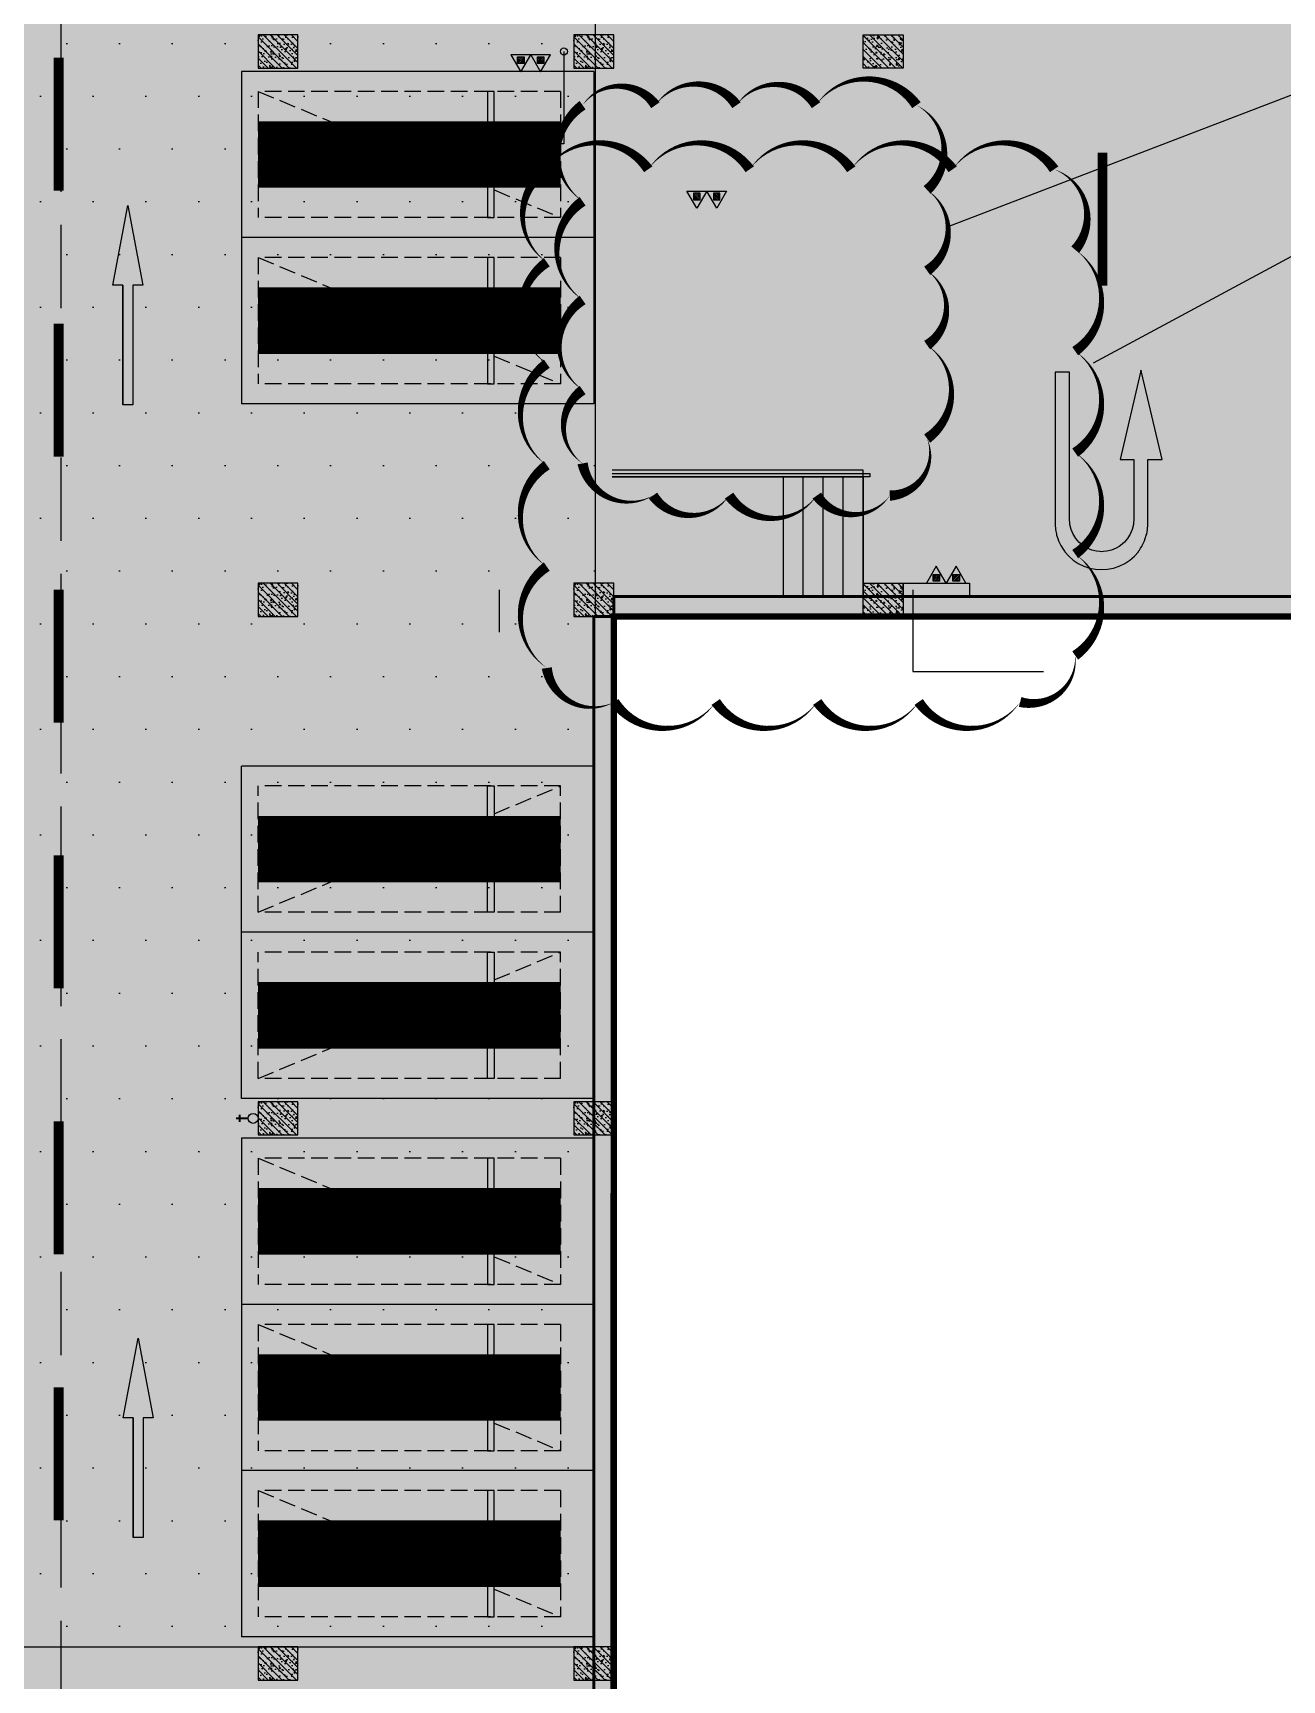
# Model space of a CAD drawing. Extents: x -1338203 to 1886333, y -530034 to 1031844.
# Drawn here: x 719821 to 738606, y 157439 to 182218 of the extents above; entities that cross this region are included whole.
import ezdxf

# ---------------------------------------------------------------- set-up
doc = ezdxf.new("R2010")
doc.units = 0
doc.header["$LTSCALE"] = 1000
doc.header["$MEASUREMENT"] = 0
doc.linetypes.add('$2$DASH', pattern=[0.35, 0.25, -0.1])
doc.linetypes.add('A-001-平面B2$0$__DASH', pattern=[0.35, 0.25, -0.1])
for name, color, linetype in [('$0$DIM_SYMB', 3, 'Continuous'), ('0P-EQUIP-CW', 7, 'Continuous'), ('0P-PIPE-RW', 122, 'Continuous'), ('A-001-平面参照B1$0$0A-ELEV-PATT', 8, 'Continuous'), ('A-001-平面参照B1$0$A-001-平面参照B1$0$0A-E-STRS-RAIL', 163, 'Continuous'), ('A-001-平面参照B1$0$AUDIT_D_220531184525-2', 40, 'Continuous'), ('A-FIRE', 7, 'Continuous'), ('p-a-regular', 5, 'Continuous'), ('S001地下一墙柱$0$0S-CW-HATCH', 251, 'Continuous'), ('S001地下一墙柱$0$0S-CW-HATCH-UP', 251, 'Continuous'), ('S001地下一墙柱$0$S001地下一墙柱$0$0S-CC-LINE', 52, 'Continuous'), ('S001地下一墙柱$0$S001地下一墙柱$0$0S-CW-HATCH', 251, 'Continuous'), ('S001地下一墙柱$0$S001地下一墙柱$0$0S-CW-HATCH-UP', 251, 'Continuous'), ('中心线', 42, 'Continuous'), ('地面指向箭头', 7, 'Continuous'), ('负一层消火栓$0$0P-ACC-FH', 7, 'Continuous'), ('负一层消火栓$0$0P-DIM-FH', 3, 'Continuous'), ('负一层消火栓$0$0P-EQUIP-FH', 7, 'Continuous'), ('负一层消火栓$0$0P-VPIPE-FH', 1, 'Continuous'), ('负一层集水坑及排水沟$0$0P-VALVE-SW', 5, 'Continuous')]:
    doc.layers.add(name, color=color, linetype=linetype)
doc.layers.add('AAD-A-PROOF', color=30, linetype='Continuous', plot=False)
doc.layers.add('负一层消火栓$0$AAD-A-MODIFY_20230609', color=201, linetype='Continuous', plot=False)
doc.layers.add('p-a-regular-narrow', color=7, linetype='Continuous', true_color=0x9600ff)
doc.layers.add('p-a-wall', color=7, linetype='Continuous', lineweight=50)
doc.layers.add('p-h-walkable', color=7, linetype='Continuous', lineweight=70, true_color=0xf0f0f0)
pattern_1 = [(315, (732758.34, 141128.28), (53.03301, 53.03301), []), (320, (732758.34, 141128.28), (-18.8256, -215.1781), [22.5, -247.5]), (265, (732758.34, 141128.28), (225.6576, 41.6254), [18, -198]), (10.4514, (732756.77, 141110.35), (206.8319, -173.5528), [19.122, -210.3426]), (316.1842, (732818.34, 141128.28), (-49.6557, -320.1723), [33.75, -371.25]), (6.6356, (732814.2, 141101.6), (292.2354, -280.3988), [28.683, -315.514]), (261.1842, (732818.34, 141128.28), (292.2356, -280.3986), [27, -297]), (291, (732803.34, 141098.28), (-120.7857, -179.0721), [22.5, -247.5]), (236, (732803.34, 141098.28), (217.545, -72.9946), [18, -198]), (341.4514, (732793.27, 141083.36), (96.7591, -252.0668), [19.122, -210.3426]), (307.5, (732758.34, 141128.28), (99.86816, -3.64796), [0, -195.6, 0, -201, 0, -198.75]), (277.5, (732758.34, 141128.28), (118.3235, -78.92086), [0, -114.6, 0, -191.1, 0, -75.75]), (237.5, (732758.34, 141195.18), (-6.76646, -160.14673), [0, -75, 0, -234, 0, -310.5]), (227.5, (732758.34, 141225.18), (30.0315, -174.95585), [0, -97.5, 0, -155.4, 0, -220.5])]
pattern_2 = [(315, (732758.33, 149378.5), (53.03301, 53.03301), []), (320, (732758.33, 149378.5), (-18.8256, -215.1781), [22.5, -247.5]), (265, (732758.33, 149378.5), (225.6576, 41.6254), [18, -198]), (10.4514, (732756.76, 149360.57), (206.8319, -173.5528), [19.122, -210.3426]), (316.1842, (732818.33, 149378.5), (-49.6557, -320.1723), [33.75, -371.25]), (6.6356, (732814.2, 149351.82), (292.2354, -280.3988), [28.683, -315.514]), (261.1842, (732818.33, 149378.5), (292.2356, -280.3986), [27, -297]), (291, (732803.33, 149348.5), (-120.7857, -179.0721), [22.5, -247.5]), (236, (732803.33, 149348.5), (217.545, -72.9946), [18, -198]), (341.4514, (732793.27, 149333.58), (96.7591, -252.0668), [19.122, -210.3426]), (307.5, (732758.33, 149378.5), (99.86816, -3.64796), [0, -195.6, 0, -201, 0, -198.75]), (277.5, (732758.33, 149378.5), (118.3235, -78.92086), [0, -114.6, 0, -191.1, 0, -75.75]), (237.5, (732758.33, 149445.4), (-6.76646, -160.14673), [0, -75, 0, -234, 0, -310.5]), (227.5, (732758.33, 149475.4), (30.0315, -174.95585), [0, -97.5, 0, -155.4, 0, -220.5])]

# ---------------------------------------------------------------- blocks, each defined once
blk = doc.blocks.new('A-001-平面参照B1')
at = {"layer": 'A-001-平面参照B1$0$0A-ELEV-PATT'}
h = blk.add_hatch(dxfattribs=at)
h.set_pattern_fill('DOTS', color=256, scale=500)
h.set_pattern_definition([(0, (-766365.4, -306889.1), (396.875, 793.75), [0, -793.75])])
h.paths.add_polyline_path([(-38109, -133450), (-38083, -133450), (-38084, -131350), (-38084, -131350), (-38084, -119510), (-38109, -119510), (-38109, -116600), (-50229, -116600), (-50229, -116750), (-54206, -116749), (-54360, -148950), (-38109, -148950)])
at = {"layer": 'A-001-平面参照B1$0$A-001-平面参照B1$0$0A-E-STRS-RAIL'}
blk.add_lwpolyline([(-37834, -131300), (-33959, -131300), (-33959, -131350), (-37834, -131350)], dxfattribs=at)
at = {"layer": 'A-001-平面参照B1$0$AUDIT_D_220531184525-2'}
blk.add_lwpolyline([(-38109, -133450), (-38083, -133450), (-38084, -131350), (-38084, -131350), (-38084, -119510), (-38109, -119510), (-38109, -116600), (-50229, -116600), (-50229, -116750), (-54206, -116749), (-54360, -148950), (-38109, -148950)], close=True, dxfattribs=at)
for points in [[(-34059, -131350), (-34059, -131250), (-37834, -131250)], [(-37834, -131350), (-34059, -131350), (-34059, -133150)], [(-35259, -133150), (-35259, -131350)], [(-34959, -133150), (-34959, -131350)], [(-34659, -133150), (-34659, -131350)], [(-34359, -133150), (-34359, -131350)], [(-34059, -133150), (-34059, -131350)]]:
    blk.add_lwpolyline(points, dxfattribs=at)
blk = doc.blocks.new('负一层集水坑及排水沟')
at = {"layer": '负一层集水坑及排水沟$0$0P-VALVE-SW'}
blk.add_line((-39534, -133050), (-39534, -133685), dxfattribs=at)
blk = doc.blocks.new('负一层消火栓$0$$TwtSys$00000546')
h = blk.add_hatch()
h.set_pattern_fill('ANSI31', color=256, scale=200, style=0)
h.set_pattern_definition([(45, (-38543.802, -6670.83), (-17.67767, 17.67767), [])])
h.paths.add_polyline_path([(-65, 174), (65, 174), (65, 44), (-65, 44)])
for points in [[(0, 344), (-198, 0), (198, 0)], [(-65, 174), (65, 174), (65, 44), (-65, 44)]]:
    blk.add_lwpolyline(points, close=True)
blk = doc.blocks.new('负一层消火栓')
at = {"layer": '负一层消火栓$0$0P-ACC-FH'}
blk.add_lwpolyline([(-32460, -132950), (-32460, -133150), (-33459, -133150), (-33459, -132950)], close=True, dxfattribs=at)
at = {"layer": '负一层消火栓$0$0P-DIM-FH'}
for p, q in [((-38559, -124950), (-38559, -126337, -800)), ((-38559, -126337, -800), (-40520, -126337, -800)), ((-33310, -133050), (-33310, -134280, 3000)), ((-33310, -134280, 3000), (-31345, -134280, 3000))]:
    blk.add_line(p, q, dxfattribs=at)
at = {"layer": '负一层消火栓$0$0P-VPIPE-FH', "linetype": 'Continuous'}
blk.add_circle((-38559, -124950, -800), 52.5, dxfattribs=at)
at = {"layer": '负一层消火栓$0$AAD-A-MODIFY_20230609', "color": 4}
blk.add_line((-30597, -129633), (108874, -54708), dxfattribs=at)
blk.add_lwpolyline([(-38817, -126722, 0, 153, -0.520567), (-37291, -126722, 0, 153, -0.520567), (-35765, -126722, 0, 153, -0.520567), (-34238, -126722, 0, 153, -0.520567), (-32712, -126722, 0, 153, -0.520567), (-31186, -126722, 0, 153, -0.520567), (-30870, -127933, 0, 153, -0.520567), (-30870, -129459, 0, 153, -0.520567), (-30870, -130985, 0, 153, -0.520567), (-30870, -132511, 0, 153, -0.520567), (-30870, -134037, 0, 153, -0.520567), (-31698, -134736, 0, 153, -0.520567), (-33224, -134736, 0, 153, -0.520567), (-34750, -134736, 0, 153, -0.520567), (-36276, -134736, 0, 153, -0.520567), (-37802, -134736, 0, 153, -0.520567), (-38817, -134225, 0, 153, -0.520567), (-38817, -132699, 0, 153, -0.520567), (-38817, -131173, 0, 153, -0.520567), (-38817, -129647, 0, 153, -0.520567), (-38817, -128120, 0, 153, -0.520567)], format="xyseb", close=True, dxfattribs=at)
at = {"layer": '负一层消火栓$0$0P-EQUIP-FH', "yscale": 0.75, "zscale": 0.75, "rotation": 180}
for p, xscale in [((-39207, -125000, 800), 0.75), ((-38910, -125000, 800), 0.75), ((-36560, -127050), -0.75), ((-36262, -127050), -0.75)]:
    blk.add_blockref('负一层消火栓$0$$TwtSys$00000546', p, dxfattribs=dict(at, xscale=xscale))
at = {"layer": '负一层消火栓$0$0P-EQUIP-FH', "xscale": 0.75, "yscale": 0.75, "zscale": 0.75}
for p in [(-32959, -132950, 800), (-32661, -132950, 800)]:
    blk.add_blockref('负一层消火栓$0$$TwtSys$00000546', p, dxfattribs=at)
blk = doc.blocks.new('剖面位置')
at = {"layer": '$0$DIM_SYMB', "linetype": '$2$DASH', "ltscale": 5}
blk.add_lwpolyline([(-23908, 5282), (-23908, -83810), (-46125, -83810), (-46125, -260656)], dxfattribs=at)
blk.add_lwpolyline([(-23908, 5282), (-23908, -83810), (-46125, -83810), (-46125, -260656)], dxfattribs=at)
blk = doc.blocks.new('$TwtSys$00000320')
at = {"const_width": 20}
for points in [[(0, 0), (0, -121)], [(-37, -83), (37, -83)]]:
    blk.add_lwpolyline(points, dxfattribs=at)
blk = doc.blocks.new('A$Cee0fc4ce')
at = {"layer": '0P-PIPE-RW', "linetype": 'Continuous'}
blk.add_circle((-43234, -141000), 75, dxfattribs=at)
at = {"layer": '0P-EQUIP-CW', "xscale": 1.5, "yscale": 1.5, "zscale": 1.5, "rotation": 269.9999999999999}
blk.add_blockref('$TwtSys$00000320', (-43309, -141000), dxfattribs=at)
blk = doc.blocks.new('直行')
at = {"layer": '地面指向箭头'}
blk.add_hatch(color=251, dxfattribs=at).paths.add_polyline_path([(-29241, 4059962), (-29466, 4058762), (-29316, 4058762), (-29316, 4056961), (-29166, 4056961), (-29166, 4058762), (-29016, 4058762)])
at = {"layer": '地面指向箭头', "color": 251}
blk.add_lwpolyline([(-29316, 4058762), (-29316, 4056961), (-29316, 4058762), (-29316, 4058762), (-29466, 4058762), (-29241, 4059962), (-29016, 4058762), (-29166, 4058762), (-29166, 4056961), (-29316, 4056961), (-29316, 4056961)], dxfattribs=at)
blk = doc.blocks.new('JTDT')
at = {"layer": 'A-FIRE'}
h = blk.add_hatch(color=251, dxfattribs=at)
h.dxf.hatch_style = 1
h.paths.add_polyline_path([(189165, 82916), (189162, 82988), (189159, 82988), (189147, 83060), (189144, 83075), (189126, 83123), (189114, 83162), (189105, 83180), (189081, 83230), (189072, 83245), (189057, 83269), (189036, 83299), (189024, 83317), (189021, 83320), (189021, 83323), (188961, 83389), (188893, 83449), (188818, 83500), (188734, 83542), (188650, 83571), (188561, 83586), (188468, 83592), (188378, 83586), (188288, 83571), (188202, 83542), (188118, 83500), (188043, 83449), (187974, 83389), (187915, 83323), (187915, 83320), (187912, 83317), (187900, 83299), (187882, 83269), (187864, 83245), (187858, 83230), (187831, 83180), (187822, 83162), (187810, 83123), (187795, 83075), (187789, 83060), (187777, 82988), (187771, 82916), (187771, 82895), (187771, 82839), (187771, 81938), (187559, 81938), (187559, 81935), (187867, 80625), (187876, 80592), (187882, 80625), (188190, 81935), (187983, 81935), (187983, 81938), (187983, 82839), (187986, 82895), (187989, 82916), (188007, 82988), (188037, 83060), (188046, 83075), (188076, 83123), (188109, 83162), (188124, 83180), (188184, 83230), (188205, 83245), (188247, 83269), (188318, 83299), (188390, 83317), (188441, 83320), (188468, 83323), (188492, 83320), (188543, 83317), (188615, 83299), (188686, 83269), (188728, 83245), (188749, 83230), (188809, 83180), (188824, 83162), (188857, 83123), (188887, 83075), (188896, 83060), (188926, 82988), (188944, 82916), (188947, 82895), (188949, 82839), (188949, 80625), (189168, 80625), (189168, 82839), (189168, 82895)])
at = {"layer": '地面指向箭头', "color": 251, "linetype": 'Continuous'}
blk.add_lwpolyline([(189165, 82916), (189162, 82988), (189159, 82988), (189147, 83060), (189144, 83075), (189126, 83123), (189114, 83162), (189105, 83180), (189081, 83230), (189072, 83245), (189057, 83269), (189036, 83299), (189024, 83317), (189021, 83320), (189021, 83323), (188961, 83389), (188893, 83449), (188818, 83500), (188734, 83542), (188650, 83571), (188561, 83586), (188468, 83592), (188378, 83586), (188288, 83571), (188202, 83542), (188118, 83500), (188043, 83449), (187974, 83389), (187915, 83323), (187915, 83320), (187912, 83317), (187900, 83299), (187882, 83269), (187864, 83245), (187858, 83230), (187831, 83180), (187822, 83162), (187810, 83123), (187795, 83075), (187789, 83060), (187777, 82988), (187771, 82916), (187771, 82895), (187771, 82839), (187771, 81938), (187559, 81938), (187559, 81935), (187867, 80625), (187876, 80592), (187882, 80625), (188190, 81935), (187983, 81935), (187983, 81938), (187983, 82839), (187986, 82895), (187989, 82916), (188007, 82988), (188037, 83060), (188046, 83075), (188076, 83123), (188109, 83162), (188124, 83180), (188184, 83230), (188205, 83245), (188247, 83269), (188318, 83299), (188390, 83317), (188441, 83320), (188468, 83323), (188492, 83320), (188543, 83317), (188615, 83299), (188686, 83269), (188728, 83245), (188749, 83230), (188809, 83180), (188824, 83162), (188857, 83123), (188887, 83075), (188896, 83060), (188926, 82988), (188944, 82916), (188947, 82895), (188949, 82839), (188949, 80625), (189168, 80625), (189168, 82839), (189168, 82895), (189165, 82916)], dxfattribs=at)
blk = doc.blocks.new('A$C9cb663f1')
at = {"layer": '中心线', "color": 251, "const_width": 150}
for points in [[(307560, -179917), (307560, -181917)], [(323260, -181346), (323260, -183346)], [(307560, -183917), (307560, -185917)], [(307560, -187917), (307560, -189917)], [(307560, -191917), (307560, -193917)], [(307560, -195917), (307560, -197917)], [(307560, -199917), (307560, -201917)]]:
    blk.add_lwpolyline(points, dxfattribs=at)
at = {"layer": '地面指向箭头', "color": 251}
for p in [(337842, -4242099), (337998, -4259141)]:
    blk.add_blockref('直行', p, dxfattribs=at)
at = {"layer": '地面指向箭头', "color": 251, "rotation": 180}
blk.add_blockref('JTDT', (511714, -104024), dxfattribs=at)

msp = doc.modelspace()

# ---------------------------------------------------------------- hatches: boundary and pattern name
at = {"layer": 'p-h-walkable', "ltscale": 0.002}
h = msp.add_hatch(color=256, dxfattribs=at)
h.dxf.hatch_style = 1
h.paths.add_polyline_path([(633826.6, 244460.7), (640276.6, 244575.6), (640576.6, 234544.8), (645576.7, 234544.6), (645576.7, 209278.9), (732355.9, 209029), (732355.1, 235229.9), (738506.7, 235229.9), (738506.6, 268838.9), (732734.3, 268838.9), (732734.3, 272898.9), (711963.1, 272898.9), (711963.1, 278984.7), (717256.7, 278984.7), (717256.7, 284049), (733571.6, 284135.6), (733996.6, 290449.1), (739216.6, 290449.1), (739766.6, 284299.1), (754626.6, 284299.1), (755296.6, 290449.1), (760516.6, 290449.1), (760816.6, 283049.1), (760816.3, 275879.2), (775122.6, 275879.2), (776006.6, 274138.9), (776006.6, 259429.1), (778716.6, 259429.1), (778716.6, 238849.1), (783416.6, 238849.1), (783416.6, 237229.1), (782066.6, 237229.1), (782066.6, 234429.1), (779546.6, 234429.1), (779546.6, 237129.1), (773916.6, 237129.1), (773916.6, 243229.1), (764306.6, 243225.6), (764306.6, 236639.1), (760766.6, 236639.1), (760766.6, 234429.1), (758246.6, 234429.1), (758246.6, 238649.1), (762116.6, 238649.1), (762116.6, 243225.6), (748656.6, 243225.6), (748756.3, 207529.1), (800106.6, 207528.9), (800206.7, 201639.7), (812908.2, 202239.1), (812576.6, 180449.3), (744206, 180449.3), (744206, 173439), (728556.7, 173439), (728556.6, 122289.1), (746356.6, 122289.1), (750916.6, 132325.6), (842896.6, 132325.6), (843211.6, 121345.6), (839116.6, 121345.6), (839116.6, 93449.1), (864906.6, 93449.1), (864906.6, 79694), (875856.6, 74929.1), (875856.6, 65749.1), (834560.6, 65749.1), (839142.9, 28436.3), (869465.5, 32160.2), (871163.4, 18334), (873704.3, 18646.1), (877328.9, 5540.2), (761876.2, -8638.5), (761133.2, 2082.3), (764950.9, 5291.5), (763253.1, 19116.3), (799242.7, 23536.1), (793807.6, 65749.1), (750756.6, 65749.1), (751556.6, 81645.6), (636016.6, 81645.6), (636016.6, 96345.6), (629416.6, 96345.6), (629416.6, 118203.2), (622306.6, 118203.2), (622286.6, 139083.2), (644406.6, 137003.2), (644406.6, 129968.2), (656656.6, 129968.2), (656406.6, 138083.2), (712156.6, 138083.2), (711856.6, 184449.1), (581811.6, 184349.1), (581826.6, 197199.1), (585876.6, 197449.1), (585976.6, 209279), (629226.6, 209578.9), (628926.8, 236145.4), (633826.6, 236145.6)])
at = {"layer": 'S001地下一墙柱$0$0S-CW-HATCH'}
h = msp.add_hatch(color=256, dxfattribs=at)
h.dxf.hatch_style = 1
h.paths.add_polyline_path([(744206, 173439), (728556.7, 173439), (728556.7, 173739), (743956.2, 173739), (743956.2, 186429.1), (747176.6, 186429.1), (747176.7, 186178.9), (744206, 186178.9)])
h = msp.add_hatch(color=256, dxfattribs=at)
h.dxf.hatch_style = 1
h.paths.add_polyline_path([(728256.6, 173439), (728556.6, 173439), (728556.6, 122289.1), (728256.6, 122289.1)])
at = {"layer": 'S001地下一墙柱$0$0S-CW-HATCH-UP'}
h = msp.add_hatch(dxfattribs=at)
h.set_pattern_fill('钢筋混凝土', color=256, scale=30, pattern_type=2)
h.set_pattern_definition([(45, (766365.37, 306889.07), (-106.06602, 106.06602), []), (50, (766365.37, 306889.07), (215.17805, -18.82564), [22.5, -247.5]), (355, (766365.37, 306889.07), (-41.6254, 225.65764), [18, -198]), (100.4514, (766383.3, 306887.5), (173.5528, 206.83186), [19.12206, -210.34263]), (46.1842, (766365.37, 306949.07), (320.1723, -49.6557), [33.75, -371.25]), (96.6356, (766392.05, 306944.94), (280.3988, 292.23536), [28.6831, -315.5139]), (351.1842, (766365.37, 306949.07), (280.3986, 292.2356), [27, -297]), (21, (766395.37, 306934.07), (179.07212, -120.78567), [22.5, -247.5]), (326, (766395.37, 306934.07), (72.9946, 217.545), [18, -198]), (71.4514, (766410.29, 306924), (252.0668, 96.75915), [19.12206, -210.34263]), (37.5, (766365.37, 306889.07), (3.647957, 99.868156), [1.5, -195.6, 1.5, -201, 1.5, -198.75]), (7.5, (766365.37, 306889.07), (78.92086, 118.32351), [1.5, -114.6, 1.5, -191.1, 1.5, -75.75]), (327.5, (766298.47, 306889.07), (160.14673, -6.76646), [1.5, -75, 1.5, -234, 1.5, -310.5]), (317.5, (766268.47, 306889.07), (174.95585, 30.0315), [1.5, -97.5, 1.5, -155.4, 1.5, -220.5])])
h.paths.add_polyline_path([(744206, 173439), (728556.7, 173439), (728556.7, 173739), (743956.2, 173739), (743956.2, 186429.1), (747176.6, 186429.1), (747176.7, 186178.9), (744206, 186178.9)])
h = msp.add_hatch(dxfattribs=at)
h.set_pattern_fill('钢筋混凝土', color=256, scale=30)
h.set_pattern_definition([(45, (766365.37, 306889.074), (-53.03301, 53.03301), []), (50, (766365.37, 306889.07), (215.17805, -18.82564), [22.5, -247.5]), (355, (766365.37, 306889.07), (-41.6254, 225.65764), [18, -198]), (100.4514, (766383.3, 306887.5), (173.55281, 206.83186), [19.12206, -210.34263]), (46.1842, (766365.37, 306949.07), (320.1723, -49.6557), [33.75, -371.25]), (96.6356, (766392.05, 306944.94), (280.3988, 292.23536), [28.6831, -315.5139]), (351.1842, (766365.37, 306949.07), (280.3986, 292.2356), [27, -297]), (21, (766395.37, 306934.07), (179.07212, -120.78567), [22.5, -247.5]), (326, (766395.37, 306934.07), (72.9946, 217.54501), [18, -198]), (71.4514, (766410.29, 306924), (252.0668, 96.75915), [19.12206, -210.34263]), (37.5, (766365.37, 306889.07), (3.647957, 99.868156), [0, -195.6, 0, -201, 0, -198.75]), (7.5, (766365.37, 306889.07), (78.92086, 118.323514), [0, -114.6, 0, -191.1, 0, -75.75]), (327.5, (766298.47, 306889.07), (160.14673, -6.76646), [0, -75, 0, -234, 0, -310.5]), (317.5, (766268.47, 306889.07), (174.95585, 30.03149), [0, -97.5, 0, -155.4, 0, -220.5])])
h.paths.add_polyline_path([(728256.6, 173439), (728556.6, 173439), (728556.6, 122289.1), (728256.6, 122289.1)])
at = {"layer": 'S001地下一墙柱$0$S001地下一墙柱$0$0S-CW-HATCH'}
h = msp.add_hatch(color=256, dxfattribs=at)
h.dxf.hatch_style = 1
h.paths.add_polyline_path([(723806.6, 181689.2), (723806.6, 182189.2), (723206.6, 182189.2), (723206.6, 181689.2)])
h = msp.add_hatch(color=256, dxfattribs=at)
h.dxf.hatch_style = 1
h.paths.add_polyline_path([(728556.7, 181689.2), (728556.7, 182189.2), (727956.7, 182189.2), (727956.7, 181689.2)])
h = msp.add_hatch(color=256, dxfattribs=at)
h.dxf.hatch_style = 1
h.paths.add_polyline_path([(732306.1, 181689.2), (732306.1, 182189.2), (732906.1, 182189.2), (732906.1, 181689.2)])
h = msp.add_hatch(color=256, dxfattribs=at)
h.dxf.hatch_style = 1
h.paths.add_polyline_path([(723806.6, 173439), (723806.6, 173939), (723206.6, 173939), (723206.6, 173439)])
h = msp.add_hatch(color=256, dxfattribs=at)
h.dxf.hatch_style = 1
h.paths.add_polyline_path([(728556.7, 173439), (728556.7, 173939), (727956.7, 173939), (727956.7, 173439)])
h = msp.add_hatch(color=256, dxfattribs=at)
h.dxf.hatch_style = 1
h.paths.add_polyline_path([(732306.1, 173439), (732306.1, 173939), (732906.1, 173939), (732906.1, 173439)])
h = msp.add_hatch(color=256, dxfattribs=at)
h.dxf.hatch_style = 1
h.paths.add_polyline_path([(723806.6, 165639), (723806.6, 166139), (723206.6, 166139), (723206.6, 165639)])
h = msp.add_hatch(color=256, dxfattribs=at)
h.dxf.hatch_style = 1
h.paths.add_polyline_path([(728556.6, 165639), (728556.6, 166139), (727956.6, 166139), (727956.6, 165639)])
h = msp.add_hatch(color=256, dxfattribs=at)
h.dxf.hatch_style = 1
h.paths.add_polyline_path([(723806.6, 157439), (723806.6, 157939), (723206.6, 157939), (723206.6, 157439)])
h = msp.add_hatch(color=256, dxfattribs=at)
h.dxf.hatch_style = 1
h.paths.add_polyline_path([(728556.6, 157439), (728556.6, 157939), (727956.6, 157939), (727956.6, 157439)])
at = {"layer": 'S001地下一墙柱$0$S001地下一墙柱$0$0S-CW-HATCH-UP'}
h = msp.add_hatch(dxfattribs=at)
h.set_pattern_fill('钢筋混凝土', color=256, scale=30, angle=-90)
h.set_pattern_definition(pattern_2)
h.paths.add_polyline_path([(723806.6, 181689.2), (723806.6, 182189.2), (723206.6, 182189.2), (723206.6, 181689.2)])
h = msp.add_hatch(dxfattribs=at)
h.set_pattern_fill('钢筋混凝土', color=256, scale=30, angle=-90)
h.set_pattern_definition([(315, (737508.434, 149378.5), (53.03301, 53.03301), []), (320, (737508.43, 149378.5), (-18.8256, -215.1781), [22.5, -247.5]), (265, (737508.43, 149378.5), (225.6576, 41.6254), [18, -198]), (10.4514, (737506.87, 149360.57), (206.8319, -173.5528), [19.122, -210.3426]), (316.1842, (737568.43, 149378.5), (-49.6557, -320.1723), [33.75, -371.25]), (6.6356, (737564.3, 149351.82), (292.2354, -280.3988), [28.683, -315.514]), (261.1842, (737568.43, 149378.5), (292.2356, -280.3986), [27, -297]), (291, (737553.43, 149348.5), (-120.7857, -179.0721), [22.5, -247.5]), (236, (737553.43, 149348.5), (217.545, -72.9946), [18, -198]), (341.4514, (737543.37, 149333.58), (96.7591, -252.0668), [19.122, -210.3426]), (307.5, (737508.434, 149378.5), (99.86816, -3.64796), [0, -195.6, 0, -201, 0, -198.75]), (277.5, (737508.43, 149378.5), (118.3235, -78.92086), [0, -114.6, 0, -191.1, 0, -75.75]), (237.5, (737508.434, 149445.4), (-6.76646, -160.14673), [0, -75, 0, -234, 0, -310.5]), (227.5, (737508.43, 149475.4), (30.0315, -174.95585), [0, -97.5, 0, -155.4, 0, -220.5])])
h.paths.add_polyline_path([(728556.7, 181689.2), (728556.7, 182189.2), (727956.7, 182189.2), (727956.7, 181689.2)])
h = msp.add_hatch(dxfattribs=at)
h.set_pattern_fill('钢筋混凝土', color=256, scale=30, angle=-90)
h.set_pattern_definition(pattern_2)
h.paths.add_polyline_path([(732306.1, 181689.2), (732306.1, 182189.2), (732906.1, 182189.2), (732906.1, 181689.2)])
h = msp.add_hatch(dxfattribs=at)
h.set_pattern_fill('钢筋混凝土', color=256, scale=30, angle=-90)
h.set_pattern_definition(pattern_1)
h.paths.add_polyline_path([(723806.6, 173439), (723806.6, 173939), (723206.6, 173939), (723206.6, 173439)])
h = msp.add_hatch(dxfattribs=at)
h.set_pattern_fill('钢筋混凝土', color=256, scale=30, angle=-90)
h.set_pattern_definition([(315, (737508.434, 141128.28), (53.03301, 53.03301), []), (320, (737508.43, 141128.28), (-18.8256, -215.1781), [22.5, -247.5]), (265, (737508.43, 141128.28), (225.6576, 41.6254), [18, -198]), (10.4514, (737506.87, 141110.35), (206.8319, -173.5528), [19.122, -210.3426]), (316.1842, (737568.43, 141128.28), (-49.6557, -320.1723), [33.75, -371.25]), (6.6356, (737564.3, 141101.6), (292.2354, -280.3988), [28.683, -315.514]), (261.1842, (737568.43, 141128.28), (292.2356, -280.3986), [27, -297]), (291, (737553.43, 141098.28), (-120.7857, -179.0721), [22.5, -247.5]), (236, (737553.43, 141098.28), (217.545, -72.9946), [18, -198]), (341.4514, (737543.37, 141083.36), (96.7591, -252.0668), [19.122, -210.3426]), (307.5, (737508.434, 141128.28), (99.86816, -3.64796), [0, -195.6, 0, -201, 0, -198.75]), (277.5, (737508.43, 141128.28), (118.3235, -78.92086), [0, -114.6, 0, -191.1, 0, -75.75]), (237.5, (737508.434, 141195.18), (-6.76646, -160.14673), [0, -75, 0, -234, 0, -310.5]), (227.5, (737508.43, 141225.18), (30.0315, -174.95585), [0, -97.5, 0, -155.4, 0, -220.5])])
h.paths.add_polyline_path([(728556.7, 173439), (728556.7, 173939), (727956.7, 173939), (727956.7, 173439)])
h = msp.add_hatch(dxfattribs=at)
h.set_pattern_fill('钢筋混凝土', color=256, scale=30, angle=-90)
h.set_pattern_definition(pattern_1)
h.paths.add_polyline_path([(732306.1, 173439), (732306.1, 173939), (732906.1, 173939), (732906.1, 173439)])
h = msp.add_hatch(dxfattribs=at)
h.set_pattern_fill('钢筋混凝土', color=256, scale=30, angle=-90)
h.set_pattern_definition([(315, (732758.34, 133328.28), (53.03301, 53.03301), []), (320, (732758.34, 133328.28), (-18.8256, -215.1781), [22.5, -247.5]), (265, (732758.34, 133328.28), (225.6576, 41.6254), [18, -198]), (10.4514, (732756.77, 133310.35), (206.8319, -173.5528), [19.122, -210.3426]), (316.1842, (732818.34, 133328.28), (-49.6557, -320.1723), [33.75, -371.25]), (6.6356, (732814.2, 133301.6), (292.2354, -280.3988), [28.683, -315.514]), (261.1842, (732818.34, 133328.28), (292.2356, -280.3986), [27, -297]), (291, (732803.34, 133298.28), (-120.7857, -179.0721), [22.5, -247.5]), (236, (732803.34, 133298.28), (217.545, -72.9946), [18, -198]), (341.4514, (732793.27, 133283.36), (96.7591, -252.0668), [19.122, -210.3426]), (307.5, (732758.34, 133328.28), (99.86816, -3.64796), [0, -195.6, 0, -201, 0, -198.75]), (277.5, (732758.34, 133328.28), (118.3235, -78.92086), [0, -114.6, 0, -191.1, 0, -75.75]), (237.5, (732758.34, 133395.18), (-6.76646, -160.14673), [0, -75, 0, -234, 0, -310.5]), (227.5, (732758.34, 133425.18), (30.0315, -174.95585), [0, -97.5, 0, -155.4, 0, -220.5])])
h.paths.add_polyline_path([(723806.6, 165639), (723806.6, 166139), (723206.6, 166139), (723206.6, 165639)])
h = msp.add_hatch(dxfattribs=at)
h.set_pattern_fill('钢筋混凝土', color=256, scale=30, angle=-90)
h.set_pattern_definition([(315, (737508.335, 133328.28), (53.03301, 53.03301), []), (320, (737508.33, 133328.28), (-18.8256, -215.1781), [22.5, -247.5]), (265, (737508.33, 133328.28), (225.6576, 41.6254), [18, -198]), (10.4514, (737506.77, 133310.35), (206.8319, -173.5528), [19.122, -210.3426]), (316.1842, (737568.33, 133328.28), (-49.6557, -320.1723), [33.75, -371.25]), (6.6356, (737564.2, 133301.6), (292.2354, -280.3988), [28.683, -315.514]), (261.1842, (737568.33, 133328.28), (292.2356, -280.3986), [27, -297]), (291, (737553.33, 133298.28), (-120.7857, -179.0721), [22.5, -247.5]), (236, (737553.33, 133298.28), (217.545, -72.9946), [18, -198]), (341.4514, (737543.27, 133283.36), (96.7591, -252.0668), [19.122, -210.3426]), (307.5, (737508.335, 133328.28), (99.86816, -3.64796), [0, -195.6, 0, -201, 0, -198.75]), (277.5, (737508.33, 133328.28), (118.3235, -78.92086), [0, -114.6, 0, -191.1, 0, -75.75]), (237.5, (737508.335, 133395.18), (-6.76646, -160.14673), [0, -75, 0, -234, 0, -310.5]), (227.5, (737508.33, 133425.18), (30.0315, -174.95585), [0, -97.5, 0, -155.4, 0, -220.5])])
h.paths.add_polyline_path([(728556.6, 165639), (728556.6, 166139), (727956.6, 166139), (727956.6, 165639)])
h = msp.add_hatch(dxfattribs=at)
h.set_pattern_fill('钢筋混凝土', color=256, scale=30, angle=-90)
h.set_pattern_definition([(315, (732758.34, 125128.28), (53.03301, 53.03301), []), (320, (732758.34, 125128.28), (-18.8256, -215.1781), [22.5, -247.5]), (265, (732758.34, 125128.28), (225.6576, 41.6254), [18, -198]), (10.4514, (732756.77, 125110.35), (206.8319, -173.5528), [19.122, -210.3426]), (316.1842, (732818.34, 125128.28), (-49.6557, -320.1723), [33.75, -371.25]), (6.6356, (732814.2, 125101.6), (292.2354, -280.3988), [28.683, -315.514]), (261.1842, (732818.34, 125128.28), (292.2356, -280.3986), [27, -297]), (291, (732803.34, 125098.28), (-120.7857, -179.0721), [22.5, -247.5]), (236, (732803.34, 125098.28), (217.545, -72.9946), [18, -198]), (341.4514, (732793.27, 125083.36), (96.7591, -252.0668), [19.122, -210.3426]), (307.5, (732758.34, 125128.28), (99.86816, -3.64796), [0, -195.6, 0, -201, 0, -198.75]), (277.5, (732758.34, 125128.28), (118.3235, -78.92086), [0, -114.6, 0, -191.1, 0, -75.75]), (237.5, (732758.34, 125195.18), (-6.76646, -160.14673), [0, -75, 0, -234, 0, -310.5]), (227.5, (732758.34, 125225.18), (30.0315, -174.95585), [0, -97.5, 0, -155.4, 0, -220.5])])
h.paths.add_polyline_path([(723806.6, 157439), (723806.6, 157939), (723206.6, 157939), (723206.6, 157439)])
h = msp.add_hatch(dxfattribs=at)
h.set_pattern_fill('钢筋混凝土', color=256, scale=30, angle=-90)
h.set_pattern_definition([(315, (737508.334, 125128.28), (53.03301, 53.03301), []), (320, (737508.33, 125128.28), (-18.8256, -215.1781), [22.5, -247.5]), (265, (737508.33, 125128.28), (225.6576, 41.6254), [18, -198]), (10.4514, (737506.77, 125110.35), (206.8319, -173.5528), [19.122, -210.3426]), (316.1842, (737568.33, 125128.28), (-49.6557, -320.1723), [33.75, -371.25]), (6.6356, (737564.2, 125101.6), (292.2354, -280.3988), [28.683, -315.514]), (261.1842, (737568.33, 125128.28), (292.2356, -280.3986), [27, -297]), (291, (737553.33, 125098.28), (-120.7857, -179.0721), [22.5, -247.5]), (236, (737553.33, 125098.28), (217.545, -72.9946), [18, -198]), (341.4514, (737543.27, 125083.36), (96.7591, -252.0668), [19.122, -210.3426]), (307.5, (737508.334, 125128.28), (99.86816, -3.64796), [0, -195.6, 0, -201, 0, -198.75]), (277.5, (737508.33, 125128.28), (118.3235, -78.92086), [0, -114.6, 0, -191.1, 0, -75.75]), (237.5, (737508.334, 125195.18), (-6.76646, -160.14673), [0, -75, 0, -234, 0, -310.5]), (227.5, (737508.33, 125225.18), (30.0315, -174.95585), [0, -97.5, 0, -155.4, 0, -220.5])])
h.paths.add_polyline_path([(728556.6, 157439), (728556.6, 157939), (727956.6, 157939), (727956.6, 157439)])

# ---------------------------------------------------------------- linework, layer by layer
for p, q in [((728256.6, 181639.1), (722956.6, 181639.1)), ((722956.6, 181639.1), (722956.6, 179139.1)), ((728256.6, 181639.1), (728256.6, 179139.1)), ((728256.6, 179139.1), (722956.6, 179139.1)), ((728256.8, 179139.1), (722956.8, 179139.1)), ((722956.8, 179139.1), (722956.8, 176639.1)), ((728256.8, 179139.1), (728256.8, 176639.1)), ((728256.8, 176639.1), (722956.8, 176639.1)), ((728256.8, 171189.1), (722956.8, 171189.1)), ((722956.8, 168689.1), (722956.8, 171189.1)), ((728256.8, 168689.1), (728256.8, 171189.1)), ((728256.8, 168689.1), (722956.8, 168689.1)), ((728256.9, 168689.1), (722956.9, 168689.1)), ((722956.9, 166189.1), (722956.9, 168689.1)), ((728256.9, 166189.1), (728256.9, 168689.1)), ((728256.9, 166189.1), (722956.9, 166189.1)), ((728256.9, 165589.6), (722956.9, 165589.6)), ((722956.9, 165589.6), (722956.9, 163089.6)), ((728256.9, 165589.6), (728256.9, 163089.6)), ((728256.8, 163089.6), (722956.8, 163089.6)), ((722956.8, 163089.6), (722956.8, 160589.6)), ((728256.9, 163089.6), (722956.9, 163089.6)), ((728256.8, 163089.6), (728256.8, 160589.6)), ((728256.6, 160589.6), (722956.6, 160589.6)), ((722956.6, 160589.6), (722956.6, 158089.6)), ((728256.8, 160589.6), (722956.8, 160589.6)), ((728256.6, 160589.6), (728256.6, 158089.6)), ((728256.6, 158089.6), (722956.6, 158089.6))]:
    msp.add_line(p, q)
at = {"linetype": 'A-001-平面B2$0$__DASH'}
for p, q in [((723206.6, 181339.1), (723206.6, 179439.1)), ((727756.6, 181339.1), (723206.6, 181339.1)), ((727756.6, 181339.1), (727756.6, 179439.1)), ((727756.6, 179439.1), (723206.6, 179439.1)), ((723206.8, 178839.1), (723206.8, 176939.1)), ((727756.8, 178839.1), (723206.8, 178839.1)), ((727756.8, 178839.1), (727756.8, 176939.1)), ((727756.8, 176939.1), (723206.8, 176939.1)), ((723206.8, 168989.1), (723206.8, 170889.1)), ((727756.8, 170889.1), (723206.8, 170889.1)), ((727756.8, 168989.1), (727756.8, 170889.1)), ((727756.8, 168989.1), (723206.8, 168989.1)), ((723206.9, 166489.1), (723206.9, 168389.1)), ((727756.9, 168389.1), (723206.9, 168389.1)), ((727756.9, 166489.1), (727756.9, 168389.1)), ((727756.9, 166489.1), (723206.9, 166489.1)), ((723206.9, 165289.6), (723206.9, 163389.6)), ((727756.9, 165289.6), (723206.9, 165289.6)), ((727756.9, 165289.6), (727756.9, 163389.6)), ((727756.9, 163389.6), (723206.9, 163389.6)), ((723206.8, 162789.6), (723206.8, 160889.6)), ((727756.8, 162789.6), (723206.8, 162789.6)), ((727756.8, 162789.6), (727756.8, 160889.6)), ((727756.8, 160889.6), (723206.8, 160889.6)), ((723206.6, 160289.6), (723206.6, 158389.6)), ((727756.6, 160289.6), (723206.6, 160289.6)), ((727756.6, 160289.6), (727756.6, 158389.6)), ((727756.6, 158389.6), (723206.6, 158389.6))]:
    msp.add_line(p, q, dxfattribs=at)
for points in [[(723206.6, 181339.1), (727756.6, 179439.1)], [(723206.8, 178839.1), (727756.8, 176939.1)], [(723206.8, 168989.1), (727756.8, 170889.1)], [(723206.9, 166489.1), (727756.9, 168389.1)], [(723206.9, 165289.6), (727756.9, 163389.6)], [(723206.8, 162789.6), (727756.8, 160889.6)], [(723206.6, 160289.6), (727756.6, 158389.6)]]:
    msp.add_lwpolyline(points, dxfattribs=at)
for points in [[(726756.6, 179439.1), (726756.6, 181339.1), (726656.6, 181339.1), (726656.6, 179439.1)], [(726756.8, 176939.1), (726756.8, 178839.1), (726656.8, 178839.1), (726656.8, 176939.1)], [(726756.8, 170889.1), (726756.8, 168989.1), (726656.8, 168989.1), (726656.8, 170889.1)], [(726756.9, 168389.1), (726756.9, 166489.1), (726656.9, 166489.1), (726656.9, 168389.1)], [(726756.9, 163389.6), (726756.9, 165289.6), (726656.9, 165289.6), (726656.9, 163389.6)], [(726756.8, 160889.6), (726756.8, 162789.6), (726656.8, 162789.6), (726656.8, 160889.6)], [(726756.6, 158389.6), (726756.6, 160289.6), (726656.6, 160289.6), (726656.6, 158389.6)]]:
    msp.add_lwpolyline(points, close=True)
at = {"layer": 'AAD-A-PROOF', "color": 241, "ltscale": 0.002}
msp.add_line((733583.1, 179308.3), (916777.7, 249530.2), dxfattribs=at)
at = {"layer": 'AAD-A-PROOF', "color": 241}
msp.add_lwpolyline([(728086.8, 181131.4, 0, 155.5, -0.5205671), (729183.3, 181131.4, 0, 155.5, -0.5205671), (730401.9, 181131.4, 0, 155.5, -0.5205671), (731597.7, 181131.4, 0, 155.5, -0.5205671), (733108.5, 181131.4, 0, 155.5, -0.5205671), (733269.1, 179856.2, 0, 155.5, -0.5205671), (733269.1, 178640.4, 0, 155.5, -0.5205671), (733269.1, 177521.2, 0, 155.5, -0.5205671), (733269.1, 176116, 0, 155.5, -0.5205671), (732707.3, 175257.9, 0, 155.5, -0.5205671), (731609.5, 175257.9, 0, 155.5, -0.5205671), (730289.9, 175257.9, 0, 155.5, -0.5205671), (729145.5, 175257.9, 0, 155.5, -0.5205671), (728086.8, 175742.2, 0, 155.5, -0.5205671), (728086.8, 176845.8, 0, 155.5, -0.5205671), (728086.8, 178201.4, 0, 155.5, -0.5205671), (728086.8, 179685.8, 0, 155.5, -0.5205671)], format="xyseb", close=True, dxfattribs=at)
at = {"layer": 'p-a-regular', "ltscale": 0.002, "const_width": 1000}
for points in [[(727756.6, 180389.1), (723206.6, 180389.1)], [(743456.3, 180389), (738906.3, 180389)], [(727756.8, 177889.1), (723206.8, 177889.1)], [(727756.8, 169939.1), (723206.8, 169939.1)], [(727756.9, 167439.1), (723206.9, 167439.1)], [(727756.9, 164339.6), (723206.9, 164339.6)], [(727756.6, 159339.6), (723206.6, 159339.6)]]:
    msp.add_lwpolyline(points, dxfattribs=at)
at = {"layer": 'p-a-regular-narrow', "ltscale": 0.002, "const_width": 1000}
for points in [[(743456.2, 177889), (738906.2, 177889)], [(743456, 175389), (738906, 175389)], [(727756.8, 161839.6), (723206.8, 161839.6)]]:
    msp.add_lwpolyline(points, dxfattribs=at)
at = {"layer": 'p-a-wall', "elevation": 0, "flags": 128}
msp.add_lwpolyline([(744206, 173439), (728556.7, 173439), (728556.7, 173739), (743956.2, 173739), (743956.2, 186429.1), (747176.6, 186429.1), (747176.7, 186178.9), (744206, 186178.9)], close=True, dxfattribs=at)
at = {"layer": 'p-a-wall'}
msp.add_lwpolyline([(728256.6, 173439), (728556.6, 173439), (728556.6, 122289.1), (728256.6, 122289.1)], close=True, dxfattribs=at)
at = {"layer": 'p-h-walkable', "ltscale": 0.002, "const_width": 100}
msp.add_lwpolyline([(812576.6, 180449.3), (744206, 180449.3), (744206, 173439), (728556.7, 173439), (728556.6, 122289.1)], dxfattribs=at)
at = {"layer": 'S001地下一墙柱$0$S001地下一墙柱$0$0S-CC-LINE'}
for points in [[(723806.6, 181689.2), (723806.6, 182189.2), (723206.6, 182189.2), (723206.6, 181689.2)], [(728556.7, 181689.2), (728556.7, 182189.2), (727956.7, 182189.2), (727956.7, 181689.2)], [(732306.1, 181689.2), (732306.1, 182189.2), (732906.1, 182189.2), (732906.1, 181689.2)], [(723806.6, 173439), (723806.6, 173939), (723206.6, 173939), (723206.6, 173439)], [(728556.7, 173439), (728556.7, 173939), (727956.7, 173939), (727956.7, 173439)], [(732306.1, 173439), (732306.1, 173939), (732906.1, 173939), (732906.1, 173439)], [(723806.6, 165639), (723806.6, 166139), (723206.6, 166139), (723206.6, 165639)], [(728556.6, 165639), (728556.6, 166139), (727956.6, 166139), (727956.6, 165639)], [(723806.6, 157439), (723806.6, 157939), (723206.6, 157939), (723206.6, 157439)], [(728556.6, 157439), (728556.6, 157939), (727956.6, 157939), (727956.6, 157439)]]:
    msp.add_lwpolyline(points, close=True, dxfattribs=at)

# ---------------------------------------------------------------- block references
for name, p in [('A-001-平面参照B1', (766365.4, 306889.1)), ('A$Cee0fc4ce', (766365.5, 306889.1))]:
    msp.add_blockref(name, p)
at = {"ltscale": 0.002}
for name, p in [('负一层消火栓', (766365.4, 306889.1)), ('负一层集水坑及排水沟', (766365.4, 306889.1)), ('A$C9cb663f1', (412646.2, 361761.3))]:
    msp.add_blockref(name, p, dxfattribs=at)
at = {"layer": 'AAD-A-PROOF'}
msp.add_blockref('剖面位置', (766365.4, 306889.1), dxfattribs=at)

doc.saveas('drawing.dxf')
